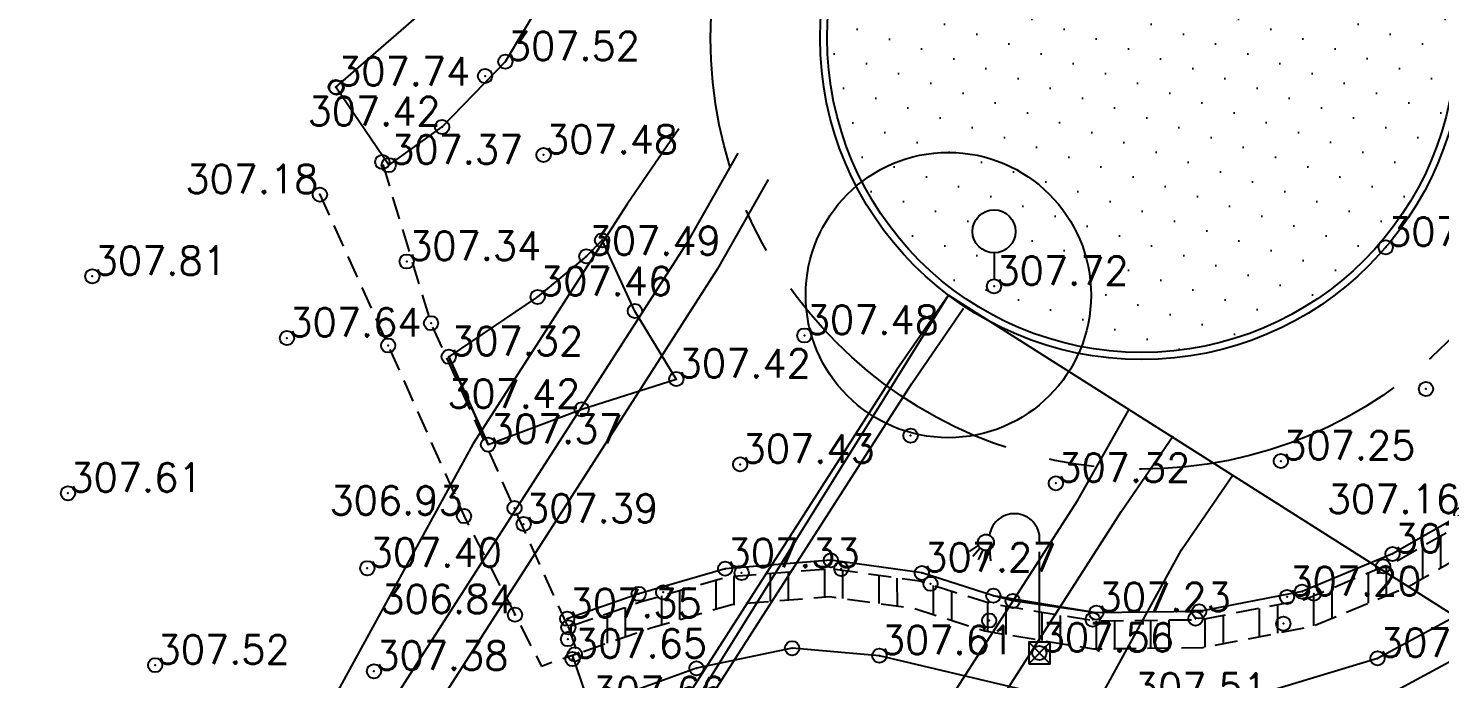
# Model space of a CAD drawing. Header units: millimetres. Extents: x 524954 to 526204, y 9523489 to 9524010.
# Drawn here: x 526035.92 to 526085.4, y 9523852.29 to 9523875.09 of the extents above; entities that cross this region are included whole.
import ezdxf
from ezdxf.enums import TextEntityAlignment as Align

# ---------------------------------------------------------------- set-up
doc = ezdxf.new("R2010")
doc.units = ezdxf.units.MM
doc.header["$PDMODE"] = 32
doc.header["$PDSIZE"] = 0.5
doc.linetypes.add('AXES2', pattern=[28.575, 19.05, -3.175, 3.175, -3.175])
doc.linetypes.add('CACHE2', pattern=[4.7625, 3.175, -1.5875])
for name, color, linetype in [('Axe_Route_Existante', 1, 'AXES2'), ('Bord_Route_Existante', 6, 'Continuous'), ('Caniveau', 5, 'CACHE2'), ('Haut_Talus', 30, 'Continuous'), ('PLUME_1', 7, 'Continuous'), ('PLUME_2', 1, 'Continuous'), ('PLUME_3', 4, 'Continuous'), ('PLUME_4', 3, 'Continuous'), ('PLUME_5', 6, 'Continuous'), ('PLUME_6', 2, 'Continuous'), ('Réseau_Electrique', 1, 'CACHE2'), ('Signalisation', 7, 'Continuous'), ('TopoAlt', 3, 'Continuous'), ('TOPOJIS', 7, 'Continuous'), ('Végétation_Plantation', 70, 'Continuous')]:
    doc.layers.add(name, color=color, linetype=linetype)
doc.layers.add('Bord_Route_Existante_POLY3D', color=6, linetype='Continuous', plot=False)
doc.layers.add('Trottoir', color=7, linetype='Continuous', true_color=0xff6666)
doc.styles.add('Simplex 1.0', font='Simplex.shx', dxfattribs={"width": 0.99, "height": 1})

# ---------------------------------------------------------------- blocks, each defined once
blk = doc.blocks.new('TCPOINT M')
at = {"color": 0}
blk.add_point((0, 0), dxfattribs=at)
at = {"layer": 'TopoAlt', "style": 'Simplex 1.0', "width": 0.99}
blk.add_attdef('ALT', (0.15, 0.15), '', height=1, dxfattribs=at)
blk = doc.blocks.new('l006')
at = {"color": 0, "linetype": 'Continuous'}
for p, q in [((-0.374983, 0.374983), (0.374983, -0.374983)), ((0.374983, 0.374983), (-0.374983, -0.374983))]:
    blk.add_line(p, q, dxfattribs=at)
at = {"color": 0}
for points in [[(-2.13811, 3.780655), (-2.462092, 3.556373)], [(-2.076053, 3.680811), (-2.327604, 3.38372)], [(-1.982361, 3.616916), (-2.1506, 3.266515)], [(-1.881771, 3.595557), (-1.952051, 3.211468)], [(-1.751571, 3.624204), (-1.711147, 3.227417)], [(0, 0.374983), (0, 3.874983)]]:
    blk.add_lwpolyline(points, dxfattribs=at)
at = {"color": 0, "linetype": 'Continuous'}
blk.add_lwpolyline([(-0.374983, -0.374983), (0.374983, -0.374983), (0.374983, 0.374983), (-0.374983, 0.374983)], close=True, dxfattribs=at)
at = {"color": 0}
blk.add_circle((-1.875, 3.874983), 0.279508, dxfattribs=at)
blk.add_arc((-0.875, 3.999983), 0.883883, 351.869898, 171.869898, dxfattribs=at)
blk = doc.blocks.new('A$C6BA54C63')
at = {"layer": 'Signalisation', "color": 0, "linetype": 'Continuous'}
blk.add_line((0.753, 1.422), (0.753, 0.5), dxfattribs=at)
blk.add_circle((0.753, 2.175), 0.753, dxfattribs=at)
at = {"layer": 'Signalisation', "color": 0}
blk.add_circle((0.753, 0.25), 0.25, dxfattribs=at)

msp = doc.modelspace()

# ---------------------------------------------------------------- hatches: boundary and pattern name
at = {"layer": 'Caniveau', "ltscale": 0.25}
h = msp.add_hatch(dxfattribs=at)
h.set_pattern_fill('ANSI32', color=256, scale=0.2, angle=45, style=0)
h.paths.add_polyline_path([(526054.857, 9523854.095), (526055.176, 9523853.18), (526057.708, 9523854.062), (526060.58, 9523854.898), (526064.019, 9523855.172), (526066.964, 9523854.76), (526069.458, 9523853.968), (526073.263, 9523853.341), (526077.094, 9523853.386), (526080.939, 9523854.129), (526084.301, 9523855.527), (526086.877, 9523856.998), (526090.101, 9523859.638), (526092.706, 9523862.087), (526095.405, 9523863.84), (526099.03, 9523865.226), (526103.952, 9523865.91), (526121.998, 9523867.558), (526149.067, 9523868.648), (526170.61, 9523869.449), (526170.562, 9523870.583), (526148.921, 9523869.666), (526121.916, 9523868.629), (526103.953, 9523866.946), (526098.782, 9523866.169), (526094.963, 9523864.709), (526092.105, 9523862.853), (526089.461, 9523860.366), (526086.326, 9523857.799), (526083.873, 9523856.399), (526080.658, 9523855.062), (526076.996, 9523854.354), (526073.337, 9523854.311), (526069.684, 9523854.913), (526067.179, 9523855.709), (526064.048, 9523856.147), (526060.405, 9523855.856), (526057.413, 9523854.986)])
at = {"layer": 'Végétation_Plantation'}
h = msp.add_hatch(dxfattribs=at)
h.set_pattern_fill('PELOUSE', color=256, scale=0.5, angle=285, style=0)
h.set_pattern_definition([(285, (0, 0), (1.12768772948, -0.34488459633), [0, -1.25])])
h.paths.add_polyline_path([(526085.968, 9523874.749, 0.165467), (526083.682, 9523881.47, -0.181898), (526083.185, 9523881.283), (526083.185, 9523880.361, -0.414214), (526083.435, 9523880.111, -1), (526082.935, 9523880.111, -0.414214), (526083.185, 9523880.361), (526083.185, 9523881.283, -0.414163), (526082.432, 9523882.036, -0.213595), (526082.684, 9523882.598, 0.347345), (526069.104, 9523884.091, -0.320976), (526068.391, 9523883.581), (526068.391, 9523882.659, -0.414214), (526068.641, 9523882.409, -1), (526068.141, 9523882.409, -0.414214), (526068.391, 9523882.659), (526068.391, 9523883.581, -0.010472), (526068.359, 9523883.581, 0.23673), (526063.929, 9523874.749, 1)])
h.paths.add_polyline_path([(526070.529, 9523867.973, -0.414265), (526069.776, 9523867.22), (526069.776, 9523866.298, -0.414214), (526070.026, 9523866.048, -1), (526069.526, 9523866.048, -0.414214), (526069.776, 9523866.298), (526069.776, 9523867.22, -0.414163), (526069.023, 9523867.973, -1)], flags=16)
h.paths.add_polyline_path([(526067.77, 9523883.423), (526070.943, 9523883.423), (526070.943, 9523884.173), (526067.77, 9523884.173)], flags=24)
h.paths.add_polyline_path([(526083.429, 9523867.339), (526086.579, 9523867.339), (526086.579, 9523868.089), (526083.429, 9523868.089)], flags=9)
h.paths.add_polyline_path([(526083.11, 9523880.036), (526086.26, 9523880.036), (526086.26, 9523880.786), (526083.11, 9523880.786)], flags=9)
h.paths.add_polyline_path([(526068.316, 9523882.334), (526071.394, 9523882.334), (526071.394, 9523883.084), (526068.316, 9523883.084)], flags=25)
h.paths.add_polyline_path([(526069.701, 9523865.973), (526072.874, 9523865.973), (526072.874, 9523866.723), (526069.701, 9523866.723)], flags=24)

# ---------------------------------------------------------------- linework, layer by layer
at = {"layer": 'Axe_Route_Existante', "ltscale": 0.5}
msp.add_circle((526074.949, 9523874.749), 15.112, dxfattribs=at)
at = {"layer": 'Bord_Route_Existante', "flags": 128}
for points in [[(526048.558, 9523870.293), (526050.43, 9523871.633), (526052.649, 9523873.921), (526054.576, 9523877.162)], [(526169.489, 9523870.738), (526148.91, 9523869.964), (526121.897, 9523868.926), (526103.917, 9523867.242), (526098.706, 9523866.459), (526094.827, 9523864.976), (526091.921, 9523863.088), (526089.265, 9523860.59), (526086.157, 9523858.045), (526083.742, 9523856.667), (526080.572, 9523855.348), (526076.965, 9523854.652), (526073.36, 9523854.608), (526069.754, 9523855.203), (526067.246, 9523856), (526064.056, 9523856.446), (526060.351, 9523856.15), (526057.322, 9523855.269), (526054.814, 9523854.395)], [(526052.042, 9523860.5), (526055.325, 9523861.736), (526058.639, 9523862.797), (526057.188, 9523865.181), (526056.038, 9523867.661), (526055.485, 9523867.096), (526053.778, 9523865.676), (526050.662, 9523863.578)], [(526052.042, 9523860.5), (526050.662, 9523863.578)]]:
    msp.add_lwpolyline(points, dxfattribs=at)
at = {"layer": 'Bord_Route_Existante'}
msp.add_circle((526074.949, 9523874.749), 11.27, dxfattribs=at)
at = {"layer": 'Bord_Route_Existante_POLY3D'}
for points in [[(526048.558, 9523870.293, 307.37), (526050.43, 9523871.633, 307.42), (526052.649, 9523873.921, 307.52), (526054.576, 9523877.162, 307.61)], [(526169.489, 9523870.738, 303.29), (526148.91, 9523869.964, 304.22), (526121.897, 9523868.926, 305.65), (526112.091, 9523868.027, 306.31), (526109.499, 9523867.81, 306.49), (526103.962, 9523867.286, 306.81), (526103.917, 9523867.242, 306.78), (526098.706, 9523866.459, 306.99), (526094.827, 9523864.976, 307.07), (526091.921, 9523863.088, 307.14), (526089.265, 9523860.59, 307.15), (526086.157, 9523858.045, 307.16), (526083.742, 9523856.667, 307.19), (526080.572, 9523855.348, 307.21), (526076.965, 9523854.652, 307.21), (526073.36, 9523854.608, 307.23), (526070.431, 9523855.021, 307.26), (526069.754, 9523855.203, 307.25), (526067.246, 9523856, 307.27), (526064.056, 9523856.446, 307.3), (526060.351, 9523856.15, 307.33), (526057.322, 9523855.269, 307.38), (526054.814, 9523854.395, 307.35)]]:
    msp.add_polyline3d(points, dxfattribs=at)
msp.add_polyline3d([(526050.662, 9523863.578, 307.32), (526052.042, 9523860.5, 307.37), (526055.325, 9523861.736, 307.42), (526058.639, 9523862.797, 307.42), (526057.188, 9523865.181, 307.46), (526056.038, 9523867.661, 307.5), (526055.485, 9523867.096, 307.49), (526053.778, 9523865.676, 307.46)], close=True, dxfattribs=at)
at = {"layer": 'Caniveau', "ltscale": 0.25, "flags": 128}
for points in [[(526054.857, 9523854.095), (526055.176, 9523853.18), (526057.708, 9523854.062), (526060.58, 9523854.898), (526064.019, 9523855.172), (526066.964, 9523854.76), (526069.458, 9523853.968), (526073.263, 9523853.341), (526077.094, 9523853.386), (526080.939, 9523854.129), (526084.301, 9523855.527), (526086.877, 9523856.998), (526090.101, 9523859.638), (526092.706, 9523862.087), (526095.405, 9523863.84), (526099.03, 9523865.226), (526103.952, 9523865.91), (526121.998, 9523867.558), (526149.067, 9523868.648), (526170.61, 9523869.449), (526170.562, 9523870.583), (526148.921, 9523869.666), (526121.916, 9523868.629), (526103.953, 9523866.946), (526098.782, 9523866.169), (526094.963, 9523864.709), (526092.105, 9523862.853), (526089.461, 9523860.366), (526086.326, 9523857.799), (526083.873, 9523856.399), (526080.658, 9523855.062), (526076.996, 9523854.354), (526073.337, 9523854.311), (526069.684, 9523854.913), (526067.179, 9523855.709), (526064.048, 9523856.147), (526060.405, 9523855.856), (526057.413, 9523854.986), (526054.857, 9523854.095)], [(526054.841, 9523854.131), (526052.967, 9523858.276), (526050.044, 9523864.756), (526048.336, 9523870.406)], [(526046.146, 9523869.261), (526048.54, 9523863.974), (526051.2, 9523857.994), (526053.912, 9523852.74), (526055.165, 9523853.176)]]:
    msp.add_lwpolyline(points, dxfattribs=at)
at = {"layer": 'Haut_Talus', "flags": 128}
msp.add_lwpolyline([(526171.033, 9523866.062), (526156.593, 9523865.719), (526127.429, 9523864.659), (526104.337, 9523863.009), (526102.126, 9523862.69), (526100.567, 9523862.248), (526096.886, 9523861.016), (526092.485, 9523857.645), (526088.608, 9523854.425), (526083.723, 9523851.792), (526080.674, 9523850.887), (526074.664, 9523849.851), (526070.573, 9523850.218), (526066.649, 9523851.282), (526063.677, 9523851.512), (526060.991, 9523851.142), (526052.479, 9523847.81), (526043.781, 9523845.3), (526034.415, 9523841.924), (526030.413, 9523840.534), (526023.419, 9523838.01), (526017.005, 9523833.556), (526013.158, 9523827.175)], dxfattribs=at)
at = {"layer": 'PLUME_1'}
msp.add_lwpolyline([(525458.473, 9523640.258), (525480.389, 9523635.341), (525499.593, 9523633.233), (525627.749, 9523622.033), (525657.425, 9523620.69), (525687.455, 9523621.378), (525717.375, 9523623.562), (525747.113, 9523628.239), (525776.244, 9523634.376), (525805.193, 9523643.006), (525833.533, 9523653.096), (525860.731, 9523665.108), (525887.284, 9523679.078), (525913.194, 9523695.007), (525937.497, 9523712.322), (525960.695, 9523731.06), (525982.749, 9523751.721), (526003.235, 9523773.269), (526022.079, 9523796.703), (526039.853, 9523821.062), (526045.291, 9523828.979), (526068.175, 9523865.742)], dxfattribs=at)
msp.add_circle((526068.175, 9523865.742), 5, dxfattribs=at)
at = {"layer": 'PLUME_2'}
msp.add_lwpolyline([(526068.175, 9523865.742), (526169.624, 9523801.457)], dxfattribs=at)
at = {"layer": 'PLUME_3'}
for points in [[(526068.175, 9523865.742), (526066.363, 9523863.103), (526060.961, 9523854.688), (526055.559, 9523846.272), (526050.158, 9523837.856), (526044.756, 9523829.441), (526044.756, 9523829.441), (526039.354, 9523821.025), (526033.454, 9523812.573), (526028.016, 9523804.656), (526027.517, 9523804.62), (526021.58, 9523796.667), (526015.644, 9523788.714)], [(526016.179, 9523788.251), (526022.614, 9523796.241), (526022.614, 9523796.241), (526028.551, 9523804.194), (526034.488, 9523812.148), (526039.889, 9523820.563), (526040.388, 9523820.599), (526045.291, 9523828.979), (526045.79, 9523829.015), (526050.693, 9523837.394), (526056.094, 9523845.81), (526061.496, 9523854.225), (526066.898, 9523862.641), (526068.71, 9523865.28)]]:
    msp.add_lwpolyline(points, dxfattribs=at)
at = {"layer": 'PLUME_4'}
for points in [[(526058.726, 9523871.57), (526056.913, 9523868.931), (526051.512, 9523860.515), (526046.645, 9523851.637), (526041.243, 9523843.222), (526035.805, 9523835.305), (526035.307, 9523835.268), (526029.869, 9523827.352), (526023.932, 9523819.398), (526017.959, 9523811.944), (526017.46, 9523811.907), (526011.487, 9523804.453), (526004.443, 9523797.923), (525998.47, 9523790.468), (525998.507, 9523789.969), (525991.463, 9523783.439), (525986.025, 9523775.522), (525979.018, 9523768.494), (525979.018, 9523768.494), (525971.44, 9523762.426), (525963.327, 9523756.82), (525953.535, 9523753.599)], [(526058.726, 9523871.57), (526056.913, 9523868.931), (526051.512, 9523860.515), (526046.645, 9523851.637), (526041.243, 9523843.222), (526035.805, 9523835.305), (526035.307, 9523835.268), (526029.869, 9523827.352), (526023.932, 9523819.398), (526017.959, 9523811.944), (526017.46, 9523811.907), (526011.487, 9523804.453), (526004.443, 9523797.923), (525998.47, 9523790.468), (525998.507, 9523789.969), (525991.463, 9523783.439), (525986.025, 9523775.522), (525979.018, 9523768.494), (525979.018, 9523768.494), (525971.44, 9523762.426), (525963.327, 9523756.82), (525953.535, 9523753.599)], [(526052.411, 9523786.384), (526056.171, 9523796.685), (526056.757, 9523809.261), (526057.256, 9523809.297), (526058.449, 9523820.414), (526058.449, 9523820.414), (526062.781, 9523829.754), (526067.149, 9523838.595), (526071.48, 9523847.936), (526076.347, 9523856.813), (526078.16, 9523859.452)], [(526052.411, 9523786.384), (526056.171, 9523796.685), (526056.757, 9523809.261), (526057.256, 9523809.297), (526058.449, 9523820.414), (526058.449, 9523820.414), (526062.781, 9523829.754), (526067.149, 9523838.595), (526071.48, 9523847.936), (526076.347, 9523856.813), (526078.16, 9523859.452)]]:
    msp.add_lwpolyline(points, dxfattribs=at)
at = {"layer": 'PLUME_5'}
for points in [[(526061.864, 9523869.793), (526060.087, 9523866.656), (526054.686, 9523858.24), (526049.284, 9523849.825), (526043.882, 9523841.409), (526038.979, 9523833.03), (526038.979, 9523833.03), (526033.578, 9523824.614), (526027.641, 9523816.661), (526022.203, 9523808.744), (526022.203, 9523808.744), (526016.266, 9523800.791), (526010.293, 9523793.336)], [(526028.427, 9523792.153), (526034.364, 9523800.107), (526040.301, 9523808.06), (526045.702, 9523816.475), (526046.165, 9523817.01), (526051.603, 9523824.927), (526051.566, 9523825.426), (526057.004, 9523833.343), (526061.907, 9523841.722), (526067.309, 9523850.138), (526072.711, 9523858.553), (526074.487, 9523861.691)]]:
    msp.add_lwpolyline(points, dxfattribs=at)
at = {"layer": 'PLUME_6'}
for points in [[(526060.794, 9523870.718), (526059.017, 9523867.58), (526053.616, 9523859.165), (526048.214, 9523850.749), (526042.812, 9523842.334), (526037.41, 9523833.918), (526037.41, 9523833.918), (526032.009, 9523825.502), (526026.571, 9523817.586), (526021.133, 9523809.669), (526021.133, 9523809.669), (526015.196, 9523801.715), (526008.724, 9523794.224)], [(526029.497, 9523791.229), (526035.434, 9523799.182), (526041.371, 9523807.135), (526047.271, 9523815.587), (526047.235, 9523816.086), (526052.673, 9523824.003), (526052.636, 9523824.502), (526058.074, 9523832.418), (526063.44, 9523841.333), (526068.841, 9523849.748), (526074.243, 9523858.164), (526076.056, 9523860.803)]]:
    msp.add_lwpolyline(points, dxfattribs=at)
at = {"layer": 'Trottoir', "elevation": 307.739, "flags": 128}
msp.add_lwpolyline([(526048.558, 9523870.293), (526046.701, 9523873.032), (526049.794, 9523875.706), (526051.897, 9523879.387), (526052.702, 9523884.768), (526051.873, 9523888.666), (526050.35, 9523891.427), (526047.127, 9523894.46), (526042.495, 9523896.499), (526039.066, 9523896.827), (526034.695, 9523895.948), (526031.391, 9523893.944), (526027.716, 9523889.404), (526024.699, 9523882.254), (526021.841, 9523880.046), (526019.071, 9523877.893), (526019.071, 9523877.893), (526015.353, 9523875.532), (526013.783, 9523873.096), (526013.783, 9523873.096)], dxfattribs=at)
at = {"layer": 'Trottoir', "flags": 128}
msp.add_lwpolyline([(526170.933, 9523867.731), (526164.935, 9523867.549), (526149.156, 9523867.004), (526126.848, 9523866.163), (526122.094, 9523865.942), (526104.15, 9523864.303), (526101.853, 9523863.972), (526100.18, 9523863.497), (526096.264, 9523862.186), (526091.669, 9523858.668), (526087.873, 9523855.514), (526083.218, 9523853.006), (526079.344, 9523851.832), (526074.626, 9523851.435), (526070.799, 9523851.91), (526065.759, 9523853.102), (526062.699, 9523853.364), (526059.346, 9523852.66), (526055.623, 9523851.314), (526054.995, 9523853.117)], dxfattribs=at)
at = {"layer": 'Trottoir'}
msp.add_circle((526074.949, 9523874.749), 11.02, dxfattribs=at)

# ---------------------------------------------------------------- block references
at = {"layer": 'Réseau_Electrique'}
msp.add_blockref('l006', (526071.366, 9523853.195), dxfattribs=at)
at = {"layer": 'Signalisation'}
msp.add_blockref('A$C6BA54C63', (526069.023, 9523865.798), dxfattribs=at)
at = {"layer": 'TOPOJIS'}
ref = msp.add_blockref('TCPOINT M', (526052.649, 9523873.921, 307.52), dxfattribs=at)
ref.add_attrib('ALT', '307.52', (526052.699, 9523873.971, 307.52), dxfattribs={"layer": 'TopoAlt', "height": 1, "style": 'Simplex 1.0', "width": 0.99})
ref = msp.add_blockref('TCPOINT M', (526046.701, 9523873.032, 307.74), dxfattribs=at)
ref.add_attrib('ALT', '307.74', (526046.751, 9523873.082, 307.74), dxfattribs={"layer": 'TopoAlt', "height": 1, "style": 'Simplex 1.0', "width": 0.99})
for p in [(526051.937, 9523873.418, 307.46), (526046.73, 9523873.008, 307.73), (526048.336, 9523870.406, 307.34), (526056.038, 9523867.661, 307.5), (526050.044, 9523864.756, 307.33), (526057.188, 9523865.181, 307.46), (526048.54, 9523863.974, 306.99), (526084.915, 9523862.45, 307.23), (526066.85, 9523860.813, 307.38), (526052.967, 9523858.276, 307.38), (526064.056, 9523856.446, 307.3), (526060.93, 9523856.003, 307.31), (526064.422, 9523856.144, 307.28), (526083.414, 9523856.231, 307.13), (526058.18, 9523855.325, 307.35), (526067.548, 9523855.621, 307.24), (526080.572, 9523855.348, 307.21), (526057.322, 9523855.269, 307.38), (526069.754, 9523855.203, 307.25), (526070.431, 9523855.021, 307.26), (526080.984, 9523855.275, 307.16), (526069.605, 9523854.336, 306.58), (526073.234, 9523854.365, 307.2), (526076.837, 9523854.4, 307.17), (526076.965, 9523854.652, 307.21), (526054.857, 9523854.095, 307.38), (526079.917, 9523854.224, 306.53), (526054.84, 9523853.682, 306.74), (526062.699, 9523853.364, 307.68), (526055.08, 9523853.147, 306.71), (526059.346, 9523852.66, 307.73)]:
    msp.add_blockref('TCPOINT M', p, dxfattribs=at)
ref = msp.add_blockref('TCPOINT M', (526050.43, 9523871.633, 307.42), dxfattribs=at)
ref.add_attrib('ALT', '307.42', dxfattribs={"layer": 'TopoAlt', "height": 1, "style": 'Simplex 1.0', "width": 0.99}).set_placement((526050.38, 9523871.683, 307.42), align=Align.RIGHT)
ref = msp.add_blockref('TCPOINT M', (526053.986, 9523870.651, 307.48), dxfattribs=at)
ref.add_attrib('ALT', '307.48', (526054.036, 9523870.701, 307.48), dxfattribs={"layer": 'TopoAlt', "height": 1, "style": 'Simplex 1.0', "width": 0.99})
ref = msp.add_blockref('TCPOINT M', (526048.558, 9523870.293, 307.37), dxfattribs=at)
ref.add_attrib('ALT', '307.37', (526048.608, 9523870.343, 307.37), dxfattribs={"layer": 'TopoAlt', "height": 1, "style": 'Simplex 1.0', "width": 0.99})
ref = msp.add_blockref('TCPOINT M', (526046.146, 9523869.261, 307.18), dxfattribs=at)
ref.add_attrib('ALT', '307.18', dxfattribs={"layer": 'TopoAlt', "height": 1, "style": 'Simplex 1.0', "width": 0.99}).set_placement((526046.096, 9523869.311, 307.18), align=Align.RIGHT)
ref = msp.add_blockref('TCPOINT M', (526083.504, 9523867.414, 307.35), dxfattribs=at)
ref.add_attrib('ALT', '307.35', (526083.554, 9523867.464, 307.35), dxfattribs={"layer": 'TopoAlt', "height": 1, "style": 'Simplex 1.0', "width": 0.99})
ref = msp.add_blockref('TCPOINT M', (526049.189, 9523866.917, 307.34), dxfattribs=at)
ref.add_attrib('ALT', '307.34', (526049.239, 9523866.967, 307.34), dxfattribs={"layer": 'TopoAlt', "height": 1, "style": 'Simplex 1.0', "width": 0.99})
ref = msp.add_blockref('TCPOINT M', (526055.485, 9523867.096, 307.49), dxfattribs=at)
ref.add_attrib('ALT', '307.49', (526055.535, 9523867.146, 307.49), dxfattribs={"layer": 'TopoAlt', "height": 1, "style": 'Simplex 1.0', "width": 0.99})
ref = msp.add_blockref('TCPOINT M', (526038.169, 9523866.398, 307.81), dxfattribs=at)
ref.add_attrib('ALT', '307.81', (526038.219, 9523866.448, 307.81), dxfattribs={"layer": 'TopoAlt', "height": 1, "style": 'Simplex 1.0', "width": 0.99})
ref = msp.add_blockref('TCPOINT M', (526069.776, 9523866.048, 307.72), dxfattribs=at)
ref.add_attrib('ALT', '307.72', (526069.826, 9523866.098, 307.72), dxfattribs={"layer": 'TopoAlt', "height": 1, "style": 'Simplex 1.0', "width": 0.99})
ref = msp.add_blockref('TCPOINT M', (526053.778, 9523865.676, 307.46), dxfattribs=at)
ref.add_attrib('ALT', '307.46', (526053.828, 9523865.726, 307.46), dxfattribs={"layer": 'TopoAlt', "height": 1, "style": 'Simplex 1.0', "width": 0.99})
ref = msp.add_blockref('TCPOINT M', (526044.992, 9523864.234, 307.64), dxfattribs=at)
ref.add_attrib('ALT', '307.64', (526045.042, 9523864.284, 307.64), dxfattribs={"layer": 'TopoAlt', "height": 1, "style": 'Simplex 1.0', "width": 0.99})
ref = msp.add_blockref('TCPOINT M', (526063.127, 9523864.323, 307.48), dxfattribs=at)
ref.add_attrib('ALT', '307.48', (526063.177, 9523864.373, 307.48), dxfattribs={"layer": 'TopoAlt', "height": 1, "style": 'Simplex 1.0', "width": 0.99})
ref = msp.add_blockref('TCPOINT M', (526050.662, 9523863.578, 307.32), dxfattribs=at)
ref.add_attrib('ALT', '307.32', (526050.712, 9523863.628, 307.32), dxfattribs={"layer": 'TopoAlt', "height": 1, "style": 'Simplex 1.0', "width": 0.99})
ref = msp.add_blockref('TCPOINT M', (526058.639, 9523862.797, 307.42), dxfattribs=at)
ref.add_attrib('ALT', '307.42', (526058.689, 9523862.847, 307.42), dxfattribs={"layer": 'TopoAlt', "height": 1, "style": 'Simplex 1.0', "width": 0.99})
ref = msp.add_blockref('TCPOINT M', (526055.325, 9523861.736, 307.42), dxfattribs=at)
ref.add_attrib('ALT', '307.42', dxfattribs={"layer": 'TopoAlt', "height": 1, "style": 'Simplex 1.0', "width": 0.99}).set_placement((526055.275, 9523861.786, 307.42), align=Align.RIGHT)
ref = msp.add_blockref('TCPOINT M', (526052.042, 9523860.5, 307.37), dxfattribs=at)
ref.add_attrib('ALT', '307.37', (526052.092, 9523860.55, 307.37), dxfattribs={"layer": 'TopoAlt', "height": 1, "style": 'Simplex 1.0', "width": 0.99})
ref = msp.add_blockref('TCPOINT M', (526060.878, 9523859.807, 307.43), dxfattribs=at)
ref.add_attrib('ALT', '307.43', (526060.928, 9523859.857, 307.43), dxfattribs={"layer": 'TopoAlt', "height": 1, "style": 'Simplex 1.0', "width": 0.99})
ref = msp.add_blockref('TCPOINT M', (526079.828, 9523859.922, 307.25), dxfattribs=at)
ref.add_attrib('ALT', '307.25', (526079.878, 9523859.972, 307.25), dxfattribs={"layer": 'TopoAlt', "height": 1, "style": 'Simplex 1.0', "width": 0.99})
ref = msp.add_blockref('TCPOINT M', (526071.943, 9523859.143, 307.32), dxfattribs=at)
ref.add_attrib('ALT', '307.32', (526071.993, 9523859.193, 307.32), dxfattribs={"layer": 'TopoAlt', "height": 1, "style": 'Simplex 1.0', "width": 0.99})
ref = msp.add_blockref('TCPOINT M', (526037.315, 9523858.795, 307.61), dxfattribs=at)
ref.add_attrib('ALT', '307.61', (526037.365, 9523858.845, 307.61), dxfattribs={"layer": 'TopoAlt', "height": 1, "style": 'Simplex 1.0', "width": 0.99})
ref = msp.add_blockref('TCPOINT M', (526051.2, 9523857.994, 306.93), dxfattribs=at)
ref.add_attrib('ALT', '306.93', dxfattribs={"layer": 'TopoAlt', "height": 1, "style": 'Simplex 1.0', "width": 0.99}).set_placement((526051.15, 9523858.044, 306.93), align=Align.RIGHT)
ref = msp.add_blockref('TCPOINT M', (526086.157, 9523858.045, 307.16), dxfattribs=at)
ref.add_attrib('ALT', '307.16', dxfattribs={"layer": 'TopoAlt', "height": 1, "style": 'Simplex 1.0', "width": 0.99}).set_placement((526086.107, 9523858.095, 307.16), align=Align.RIGHT)
ref = msp.add_blockref('TCPOINT M', (526053.288, 9523857.714, 307.39), dxfattribs=at)
ref.add_attrib('ALT', '307.39', (526053.338, 9523857.764, 307.39), dxfattribs={"layer": 'TopoAlt', "height": 1, "style": 'Simplex 1.0', "width": 0.99})
ref = msp.add_blockref('TCPOINT M', (526083.742, 9523856.667, 307.19), dxfattribs=at)
ref.add_attrib('ALT', '307.19', (526083.792, 9523856.717, 307.19), dxfattribs={"layer": 'TopoAlt', "height": 1, "style": 'Simplex 1.0', "width": 0.99})
ref = msp.add_blockref('TCPOINT M', (526047.809, 9523856.167, 307.4), dxfattribs=at)
ref.add_attrib('ALT', '307.40', (526047.859, 9523856.217, 307.4), dxfattribs={"layer": 'TopoAlt', "height": 1, "style": 'Simplex 1.0', "width": 0.99})
ref = msp.add_blockref('TCPOINT M', (526060.351, 9523856.15, 307.33), dxfattribs=at)
ref.add_attrib('ALT', '307.33', (526060.401, 9523856.2, 307.33), dxfattribs={"layer": 'TopoAlt', "height": 1, "style": 'Simplex 1.0', "width": 0.99})
ref = msp.add_blockref('TCPOINT M', (526067.246, 9523856, 307.27), dxfattribs=at)
ref.add_attrib('ALT', '307.27', (526067.296, 9523856.05, 307.27), dxfattribs={"layer": 'TopoAlt', "height": 1, "style": 'Simplex 1.0', "width": 0.99})
ref = msp.add_blockref('TCPOINT M', (526080.045, 9523855.161, 307.2), dxfattribs=at)
ref.add_attrib('ALT', '307.20', (526080.095, 9523855.211, 307.2), dxfattribs={"layer": 'TopoAlt', "height": 1, "style": 'Simplex 1.0', "width": 0.99})
ref = msp.add_blockref('TCPOINT M', (526052.984, 9523854.537, 306.84), dxfattribs=at)
ref.add_attrib('ALT', '306.84', dxfattribs={"layer": 'TopoAlt', "height": 1, "style": 'Simplex 1.0', "width": 0.99}).set_placement((526052.934, 9523854.587, 306.84), align=Align.RIGHT)
ref = msp.add_blockref('TCPOINT M', (526073.36, 9523854.608, 307.23), dxfattribs=at)
ref.add_attrib('ALT', '307.23', (526073.41, 9523854.658, 307.23), dxfattribs={"layer": 'TopoAlt', "height": 1, "style": 'Simplex 1.0', "width": 0.99})
ref = msp.add_blockref('TCPOINT M', (526054.814, 9523854.395, 307.35), dxfattribs=at)
ref.add_attrib('ALT', '307.35', (526054.864, 9523854.445, 307.35), dxfattribs={"layer": 'TopoAlt', "height": 1, "style": 'Simplex 1.0', "width": 0.99})
ref = msp.add_blockref('TCPOINT M', (526065.759, 9523853.102, 307.61), dxfattribs=at)
ref.add_attrib('ALT', '307.61', (526065.809, 9523853.152, 307.61), dxfattribs={"layer": 'TopoAlt', "height": 1, "style": 'Simplex 1.0', "width": 0.99})
ref = msp.add_blockref('TCPOINT M', (526071.366, 9523853.195, 307.56), dxfattribs=at)
ref.add_attrib('ALT', '307.56', (526071.416, 9523853.245, 307.56), dxfattribs={"layer": 'TopoAlt', "height": 1, "style": 'Simplex 1.0', "width": 0.99})
ref = msp.add_blockref('TCPOINT M', (526040.373, 9523852.769, 307.52), dxfattribs=at)
ref.add_attrib('ALT', '307.52', (526040.423, 9523852.819, 307.52), dxfattribs={"layer": 'TopoAlt', "height": 1, "style": 'Simplex 1.0', "width": 0.99})
ref = msp.add_blockref('TCPOINT M', (526048.04, 9523852.555, 307.38), dxfattribs=at)
ref.add_attrib('ALT', '307.38', (526048.09, 9523852.605, 307.38), dxfattribs={"layer": 'TopoAlt', "height": 1, "style": 'Simplex 1.0', "width": 0.99})
ref = msp.add_blockref('TCPOINT M', (526055.001, 9523852.982, 307.65), dxfattribs=at)
ref.add_attrib('ALT', '307.65', (526055.051, 9523853.032, 307.65), dxfattribs={"layer": 'TopoAlt', "height": 1, "style": 'Simplex 1.0', "width": 0.99})
ref = msp.add_blockref('TCPOINT M', (526083.218, 9523853.006, 307.48), dxfattribs=at)
ref.add_attrib('ALT', '307.48', (526083.268, 9523853.056, 307.48), dxfattribs={"layer": 'TopoAlt', "height": 1, "style": 'Simplex 1.0', "width": 0.99})
ref = msp.add_blockref('TCPOINT M', (526055.623, 9523851.314, 307.66), dxfattribs=at)
ref.add_attrib('ALT', '307.66', (526055.673, 9523851.364, 307.66), dxfattribs={"layer": 'TopoAlt', "height": 1, "style": 'Simplex 1.0', "width": 0.99})
ref = msp.add_blockref('TCPOINT M', (526074.626, 9523851.435, 307.51), dxfattribs=at)
ref.add_attrib('ALT', '307.51', (526074.676, 9523851.485, 307.51), dxfattribs={"layer": 'TopoAlt', "height": 1, "style": 'Simplex 1.0', "width": 0.99})

doc.saveas('drawing.dxf')
